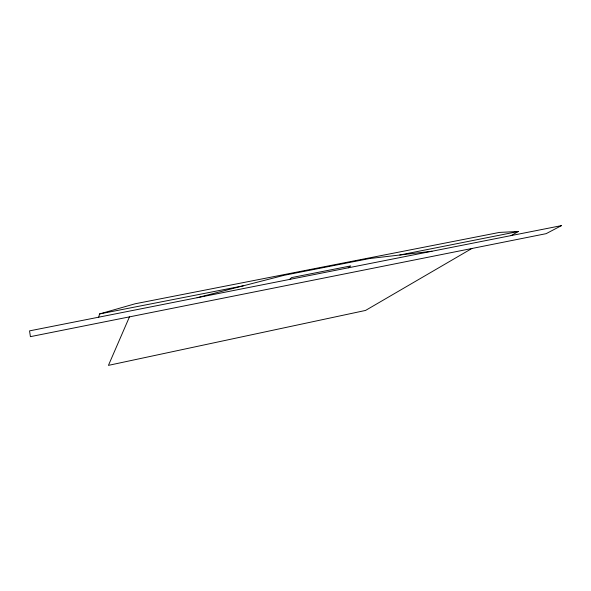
<?xml version="1.0" encoding="UTF-8"?>
<svg xmlns="http://www.w3.org/2000/svg" width="591" height="591" viewBox="0 0 591 591"><rect width="100%" height="100%" fill="white"/><g stroke="black" fill="none" stroke-linecap="round" stroke-linejoin="round"><path stroke-width="0.89" d="M98.704 317.19L99.547 313.947L135.132 303.781L499.476 232.411L518.462 231.465L511.104 235.595M129.459 316.872L108.434 365.371L365.541 310.438L471.854 248.501M289.583 279.425L291.622 277.585L350.714 265.92L348.225 267.819M197.099 297.724L284.012 275.317L369.56 258.54L431.991 251.249M399.767 255.009L518.462 231.465M99.547 313.947L243.344 285.8M561.45 225.629L546.136 233.667L30.407 336.656L29.55 330.871L561.45 225.629"/></g></svg>
